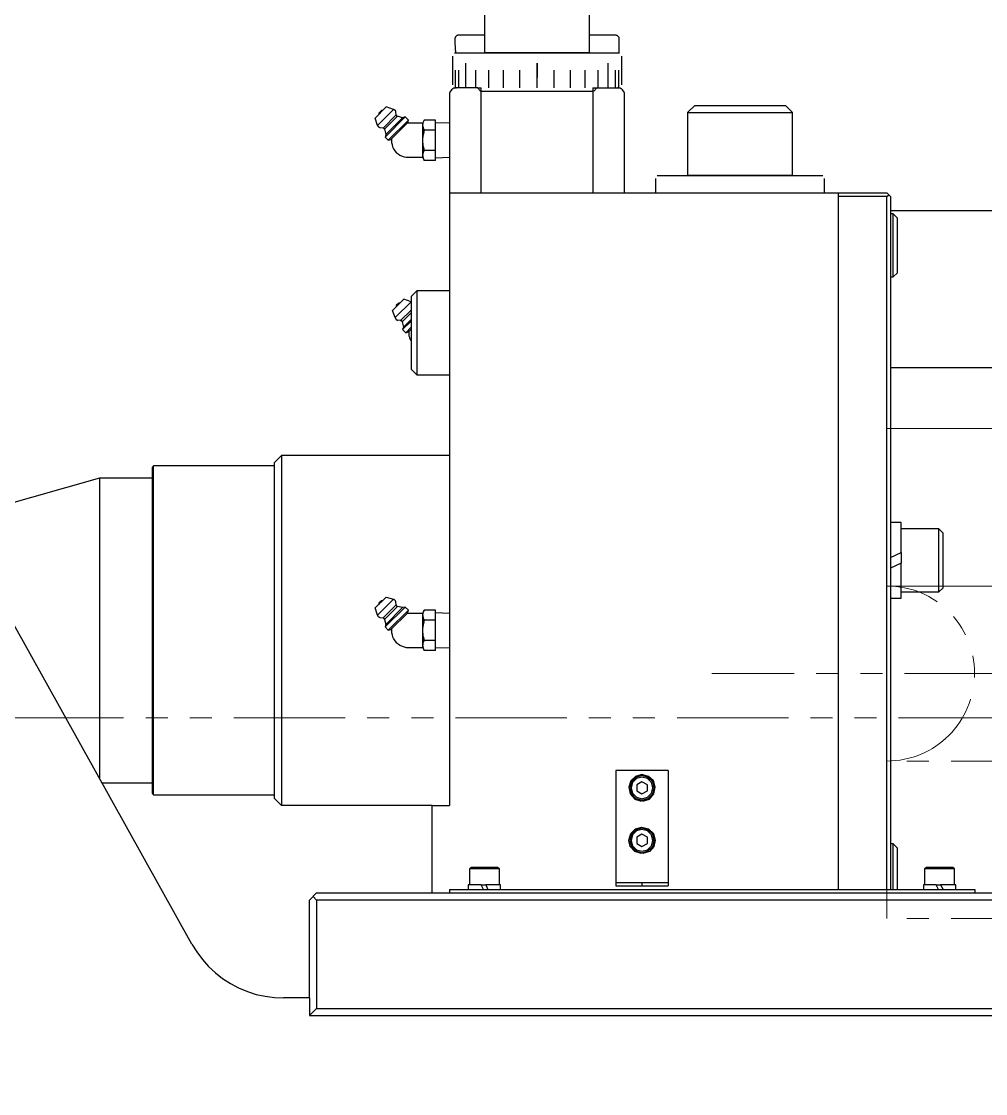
# Model space of a CAD drawing. Header units: millimetres. Extents: x -211 to 45495, y 24 to 52952.
# Drawn here: x 8826.5 to 9101.9, y 34262 to 34568.3 of the extents above; entities that cross this region are included whole.
import ezdxf

# ---------------------------------------------------------------- set-up
doc = ezdxf.new("R2010")
doc.units = ezdxf.units.MM
doc.linetypes.add('PHANTOM', pattern=[63.3, 31.8, -6.3, 6.3, -6.3, 6.3, -6.3])
doc.layers.add('Layer2', color=7, linetype='Continuous')

# ---------------------------------------------------------------- blocks, each defined once
blk = doc.blocks.new('BLKF062')
at = {"layer": 'Layer2', "color": 7, "linetype": 'PHANTOM', "lineweight": 13}
for p, q in [((9193.79, 34501.97), (9193.79, 34261.97)), ((9073.79, 34451.97), (9313.79, 34451.97)), ((9073.79, 34406.97), (9073.79, 34451.97)), ((9313.79, 34451.97), (9313.79, 34406.97)), ((9073.79, 34406.97), (9313.79, 34406.97)), ((9363.79, 34381.97), (9023.79, 34381.97)), ((9073.79, 34311.97), (9073.79, 34356.97)), ((9313.79, 34356.97), (9073.79, 34356.97)), ((9313.79, 34356.97), (9313.79, 34311.97)), ((9313.79, 34311.97), (9073.79, 34311.97))]:
    blk.add_line(p, q, dxfattribs=at)
for centre, start, end in [((9073.79, 34381.97), 270, 90), ((9313.79, 34381.97), 90, 270)]:
    blk.add_arc(centre, 25, start, end, dxfattribs=at)
blk = doc.blocks.new('BLKF046')
at = {"layer": 'Layer2', "color": 7, "linetype": 'PHANTOM', "lineweight": 13}
blk.add_line((9805.21, 34369.27), (8755.21, 34369.27), dxfattribs=at)
blk.add_blockref('BLKF062', (0, 0), dxfattribs=at)
blk = doc.blocks.new('BLKF2502')
at = {"layer": 'Layer2', "color": 3, "linetype": 'Continuous', "lineweight": 25}
for p, q in [((8997.32, 34549.25), (8997.06, 34549.25)), ((8997.58, 34549.16), (8997.32, 34549.25)), ((8997.84, 34548.99), (8997.58, 34549.16)), ((8998.01, 34548.9), (8997.84, 34548.99)), ((8998.27, 34548.73), (8998.01, 34548.9)), ((8998.44, 34548.47), (8998.27, 34548.73)), ((8998.53, 34548.3), (8998.44, 34548.47)), ((8998.7, 34548.04), (8998.53, 34548.3)), ((8998.78, 34547.78), (8998.7, 34548.04)), ((8998.78, 34547.27), (8998.78, 34547.78))]:
    blk.add_line(p, q, dxfattribs=at)
blk = doc.blocks.new('BLKF2503')
at = {"layer": 'Layer2', "color": 3, "linetype": 'Continuous', "lineweight": 25}
for p, q in [((8948.92, 34548.04), (8948.84, 34547.78)), ((8948.84, 34547.78), (8948.84, 34547.52)), ((8949.1, 34548.3), (8948.92, 34548.04)), ((8949.18, 34548.47), (8949.1, 34548.3)), ((8949.35, 34548.73), (8949.18, 34548.47)), ((8949.61, 34548.9), (8949.35, 34548.73)), ((8949.79, 34548.99), (8949.61, 34548.9)), ((8950.04, 34549.16), (8949.79, 34548.99)), ((8950.3, 34549.25), (8950.04, 34549.16)), ((8950.82, 34549.25), (8950.3, 34549.25))]:
    blk.add_line(p, q, dxfattribs=at)
blk = doc.blocks.new('BLKF2524')
at = {"layer": 'Layer2', "color": 3, "linetype": 'Continuous', "lineweight": 25}
for p, q in [((8875.21, 34304.68), (8876.59, 34302.44)), ((8876.59, 34302.44), (8878.22, 34300.29)), ((8878.22, 34300.29), (8879.95, 34298.31)), ((8879.95, 34298.31), (8881.93, 34296.5)), ((8881.93, 34296.5), (8883.99, 34294.87)), ((8883.99, 34294.87), (8886.23, 34293.4)), ((8886.23, 34293.4), (8888.56, 34292.2)), ((8888.56, 34292.2), (8891.06, 34291.16)), ((8891.06, 34291.16), (8893.55, 34290.3)), ((8893.55, 34290.3), (8896.14, 34289.78)), ((8896.14, 34289.78), (8898.81, 34289.44))]:
    blk.add_line(p, q, dxfattribs=at)
blk = doc.blocks.new('BLKF2563')
at = {"layer": 'Layer2', "color": 3, "linetype": 'Continuous', "lineweight": 25}
for p, q in [((8937.21, 34479.32), (8937.21, 34478.46)), ((8937.21, 34478.46), (8937.3, 34478.29)), ((8937.3, 34478.29), (8937.38, 34478.03)), ((8937.38, 34478.03), (8937.38, 34477.86)), ((8937.38, 34477.86), (8937.47, 34477.69)), ((8937.47, 34477.69), (8937.56, 34477.43)), ((8937.56, 34477.43), (8937.64, 34477.26)), ((8937.64, 34477.26), (8937.73, 34477.08))]:
    blk.add_line(p, q, dxfattribs=at)
blk = doc.blocks.new('BLKF2564')
at = {"layer": 'Layer2', "color": 3, "linetype": 'Continuous', "lineweight": 25}
for p, q in [((8937.82, 34488.19), (8933.25, 34483.63)), ((8933.25, 34483.63), (8933.25, 34483.54)), ((8933.25, 34483.54), (8933.34, 34483.46)), ((8933.34, 34483.46), (8933.34, 34483.37)), ((8933.34, 34483.37), (8933.42, 34483.28)), ((8933.42, 34483.28), (8933.51, 34483.2)), ((8933.51, 34483.2), (8933.51, 34483.11)), ((8933.51, 34483.11), (8933.6, 34483.11)), ((8933.6, 34483.11), (8933.68, 34483.02)), ((8933.68, 34483.02), (8933.77, 34483.02)), ((8933.77, 34483.02), (8933.85, 34482.94)), ((8933.85, 34482.94), (8933.94, 34482.94))]:
    blk.add_line(p, q, dxfattribs=at)
blk = doc.blocks.new('BLKF2565')
at = {"layer": 'Layer2', "color": 3, "linetype": 'Continuous', "lineweight": 25}
for p, q in [((8934.97, 34482.77), (8934.89, 34482.77)), ((8935.06, 34482.77), (8934.97, 34482.77)), ((8935.15, 34482.68), (8935.06, 34482.77)), ((8935.15, 34482.59), (8935.15, 34482.68)), ((8935.23, 34482.59), (8935.15, 34482.59)), ((8935.23, 34482.42), (8935.23, 34482.59))]:
    blk.add_line(p, q, dxfattribs=at)
blk = doc.blocks.new('BLKF2566')
at = {"layer": 'Layer2', "color": 3, "linetype": 'Continuous', "lineweight": 25}
for p, q in [((8941.35, 34537.88), (8941.26, 34538.31)), ((8941.43, 34537.45), (8941.35, 34537.88)), ((8941.52, 34537.45), (8941.43, 34537.45)), ((8941.6, 34537.19), (8941.52, 34537.45))]:
    blk.add_line(p, q, dxfattribs=at)
blk = doc.blocks.new('BLKF2567')
at = {"layer": 'Layer2', "color": 3, "linetype": 'Continuous', "lineweight": 25}
for p, q in [((8941.17, 34538.65), (8941.26, 34539.09)), ((8941.26, 34539.17), (8941.35, 34539.6)), ((8941.26, 34539.09), (8941.26, 34539.17)), ((8941.35, 34539.6), (8941.6, 34539.95))]:
    blk.add_line(p, q, dxfattribs=at)
blk = doc.blocks.new('BLKF2568')
at = {"layer": 'Layer2', "color": 3, "linetype": 'Continuous', "lineweight": 25}
for p, q in [((8941.17, 34533.75), (8941.17, 34534.18)), ((8941.26, 34533.32), (8941.17, 34533.75)), ((8941.26, 34532.88), (8941.26, 34533.32)), ((8941.35, 34532.45), (8941.26, 34532.88)), ((8941.35, 34532.37), (8941.35, 34532.45)), ((8941.43, 34532.2), (8941.35, 34532.37)), ((8941.52, 34531.85), (8941.43, 34532.2)), ((8941.6, 34531.42), (8941.52, 34531.85))]:
    blk.add_line(p, q, dxfattribs=at)
blk = doc.blocks.new('BLKF2569')
at = {"layer": 'Layer2', "color": 3, "linetype": 'Continuous', "lineweight": 25}
for p, q in [((8941.35, 34530.9), (8941.6, 34531.25)), ((8941.17, 34529.96), (8941.26, 34530.39)), ((8941.26, 34530.47), (8941.35, 34530.9)), ((8941.26, 34530.39), (8941.26, 34530.47))]:
    blk.add_line(p, q, dxfattribs=at)
blk = doc.blocks.new('BLKF2570')
at = {"layer": 'Layer2', "color": 3, "linetype": 'Continuous', "lineweight": 25}
for p, q in [((8941.52, 34536.67), (8941.6, 34537.1)), ((8941.17, 34534.78), (8941.26, 34535.21)), ((8941.17, 34534.26), (8941.17, 34534.78)), ((8941.26, 34535.73), (8941.35, 34535.81)), ((8941.26, 34535.21), (8941.26, 34535.73)), ((8941.35, 34535.81), (8941.43, 34536.24)), ((8941.43, 34536.24), (8941.52, 34536.67))]:
    blk.add_line(p, q, dxfattribs=at)
blk = doc.blocks.new('BLKF2571')
at = {"layer": 'Layer2', "color": 3, "linetype": 'Continuous', "lineweight": 25}
for p, q in [((8941.35, 34529.27), (8941.26, 34529.7)), ((8941.43, 34528.84), (8941.35, 34529.27)), ((8941.52, 34528.75), (8941.43, 34528.84)), ((8941.6, 34528.49), (8941.52, 34528.75))]:
    blk.add_line(p, q, dxfattribs=at)
blk = doc.blocks.new('BLKF2572')
at = {"layer": 'Layer2', "color": 3, "linetype": 'Continuous', "lineweight": 25}
for p, q in [((8932.22, 34534.26), (8932.22, 34533.66)), ((8932.22, 34533.66), (8932.39, 34533.06)), ((8932.39, 34533.06), (8932.56, 34532.45)), ((8932.56, 34532.45), (8932.82, 34531.85)), ((8932.82, 34531.85), (8933.17, 34531.33)), ((8933.17, 34531.33), (8933.6, 34530.82)), ((8933.6, 34530.82), (8934.11, 34530.39)), ((8934.11, 34530.39), (8934.63, 34530.04)), ((8934.63, 34530.04), (8935.23, 34529.78)), ((8935.23, 34529.78), (8935.83, 34529.53)), ((8935.83, 34529.53), (8936.44, 34529.44))]:
    blk.add_line(p, q, dxfattribs=at)
blk = doc.blocks.new('BLKF2573')
at = {"layer": 'Layer2', "color": 3, "linetype": 'Continuous', "lineweight": 25}
for p, q in [((8932.82, 34543.13), (8928.26, 34538.57)), ((8928.26, 34538.57), (8928.26, 34538.48)), ((8928.26, 34538.48), (8928.34, 34538.4)), ((8928.34, 34538.4), (8928.34, 34538.31)), ((8928.34, 34538.31), (8928.43, 34538.31)), ((8928.43, 34538.31), (8928.52, 34538.22)), ((8928.52, 34538.22), (8928.52, 34538.14)), ((8928.52, 34538.14), (8928.6, 34538.05)), ((8928.6, 34538.05), (8928.69, 34538.05)), ((8928.69, 34538.05), (8928.77, 34537.97)), ((8928.77, 34537.97), (8928.86, 34537.97)), ((8928.86, 34537.97), (8928.95, 34537.97))]:
    blk.add_line(p, q, dxfattribs=at)
blk = doc.blocks.new('BLKF2574')
at = {"layer": 'Layer2', "color": 3, "linetype": 'Continuous', "lineweight": 25}
for p, q in [((8932.99, 34543.05), (8932.91, 34543.13)), ((8933.08, 34543.05), (8932.99, 34543.05)), ((8933.08, 34542.96), (8933.08, 34543.05)), ((8933.17, 34542.87), (8933.08, 34542.96)), ((8933.25, 34542.87), (8933.17, 34542.87)), ((8933.34, 34542.79), (8933.25, 34542.87)), ((8933.34, 34542.7), (8933.34, 34542.79)), ((8933.42, 34542.62), (8933.34, 34542.7)), ((8933.42, 34542.36), (8933.42, 34542.62))]:
    blk.add_line(p, q, dxfattribs=at)
blk = doc.blocks.new('BLKF2575')
at = {"layer": 'Layer2', "color": 3, "linetype": 'Continuous', "lineweight": 25}
for p, q in [((8929.98, 34537.79), (8929.89, 34537.79)), ((8930.07, 34537.79), (8929.98, 34537.79)), ((8930.07, 34537.71), (8930.07, 34537.79)), ((8930.15, 34537.62), (8930.07, 34537.71)), ((8930.24, 34537.62), (8930.15, 34537.62)), ((8930.24, 34537.45), (8930.24, 34537.62))]:
    blk.add_line(p, q, dxfattribs=at)
blk = doc.blocks.new('BLKF2576')
at = {"layer": 'Layer2', "color": 3, "linetype": 'Continuous', "lineweight": 25}
for p, q in [((8933.6, 34541.58), (8933.6, 34541.32)), ((8933.6, 34541.32), (8933.68, 34541.32)), ((8933.68, 34541.32), (8933.68, 34541.24)), ((8933.68, 34541.24), (8933.77, 34541.24)), ((8933.77, 34541.24), (8933.77, 34541.15)), ((8933.77, 34541.15), (8933.85, 34541.15))]:
    blk.add_line(p, q, dxfattribs=at)
blk = doc.blocks.new('BLKF2628')
at = {"layer": 'Layer2', "color": 3, "linetype": 'Continuous', "lineweight": 25}
for p, q in [((8941.26, 34393.38), (8941.17, 34393.81)), ((8941.26, 34392.86), (8941.26, 34393.38)), ((8941.35, 34392.43), (8941.26, 34392.86)), ((8941.43, 34392.26), (8941.35, 34392.43)), ((8941.52, 34391.83), (8941.43, 34392.26)), ((8941.6, 34391.4), (8941.52, 34391.83))]:
    blk.add_line(p, q, dxfattribs=at)
blk = doc.blocks.new('BLKF2629')
at = {"layer": 'Layer2', "color": 3, "linetype": 'Continuous', "lineweight": 25}
for p, q in [((8941.35, 34395.88), (8941.43, 34396.22)), ((8941.43, 34396.22), (8941.52, 34396.65)), ((8941.52, 34396.65), (8941.6, 34397.08)), ((8941.17, 34394.84), (8941.26, 34395.27)), ((8941.17, 34394.33), (8941.17, 34394.84)), ((8941.26, 34395.71), (8941.35, 34395.79)), ((8941.26, 34395.27), (8941.26, 34395.71)), ((8941.35, 34395.79), (8941.35, 34395.88))]:
    blk.add_line(p, q, dxfattribs=at)
blk = doc.blocks.new('BLKF2630')
at = {"layer": 'Layer2', "color": 3, "linetype": 'Continuous', "lineweight": 25}
for p, q in [((8941.26, 34399.15), (8941.35, 34399.58)), ((8941.35, 34399.58), (8941.6, 34399.92)), ((8941.17, 34398.63), (8941.26, 34399.06)), ((8941.26, 34398.37), (8941.17, 34398.63)), ((8941.26, 34399.06), (8941.26, 34399.15)), ((8941.35, 34397.86), (8941.26, 34398.37)), ((8941.43, 34397.51), (8941.35, 34397.86)), ((8941.52, 34397.43), (8941.43, 34397.51)), ((8941.6, 34397.17), (8941.52, 34397.43))]:
    blk.add_line(p, q, dxfattribs=at)
blk = doc.blocks.new('BLKF2631')
at = {"layer": 'Layer2', "color": 3, "linetype": 'Continuous', "lineweight": 25}
for p, q in [((8941.17, 34390.02), (8941.26, 34390.37)), ((8941.26, 34390.54), (8941.35, 34390.88)), ((8941.26, 34390.37), (8941.26, 34390.54)), ((8941.35, 34390.88), (8941.6, 34391.31)), ((8941.17, 34389.94), (8941.17, 34390.02))]:
    blk.add_line(p, q, dxfattribs=at)
blk = doc.blocks.new('BLKF2632')
at = {"layer": 'Layer2', "color": 3, "linetype": 'Continuous', "lineweight": 25}
for p, q in [((8941.35, 34389.25), (8941.26, 34389.68)), ((8941.43, 34388.82), (8941.35, 34389.25)), ((8941.52, 34388.82), (8941.43, 34388.82)), ((8941.6, 34388.56), (8941.52, 34388.82))]:
    blk.add_line(p, q, dxfattribs=at)
blk = doc.blocks.new('BLKF2633')
at = {"layer": 'Layer2', "color": 3, "linetype": 'Continuous', "lineweight": 25}
for p, q in [((8932.22, 34394.33), (8932.22, 34393.64)), ((8932.22, 34393.64), (8932.39, 34393.04)), ((8932.39, 34393.04), (8932.56, 34392.43)), ((8932.56, 34392.43), (8932.82, 34391.83)), ((8932.82, 34391.83), (8933.17, 34391.31)), ((8933.17, 34391.31), (8933.6, 34390.8)), ((8933.6, 34390.8), (8934.11, 34390.45)), ((8934.11, 34390.45), (8934.63, 34390.02)), ((8934.63, 34390.02), (8935.23, 34389.76)), ((8935.23, 34389.76), (8935.83, 34389.59)), ((8935.83, 34389.59), (8936.44, 34389.42))]:
    blk.add_line(p, q, dxfattribs=at)
blk = doc.blocks.new('BLKF2634')
at = {"layer": 'Layer2', "color": 3, "linetype": 'Continuous', "lineweight": 25}
for p, q in [((8932.82, 34403.2), (8928.26, 34398.63)), ((8928.26, 34398.63), (8928.26, 34398.55)), ((8928.26, 34398.55), (8928.34, 34398.46)), ((8928.34, 34398.46), (8928.34, 34398.37)), ((8928.34, 34398.37), (8928.43, 34398.29)), ((8928.43, 34398.29), (8928.52, 34398.2)), ((8928.52, 34398.2), (8928.52, 34398.12)), ((8928.52, 34398.12), (8928.6, 34398.12)), ((8928.6, 34398.12), (8928.69, 34398.03)), ((8928.69, 34398.03), (8928.77, 34398.03)), ((8928.77, 34398.03), (8928.86, 34397.94)), ((8928.86, 34397.94), (8928.95, 34397.94))]:
    blk.add_line(p, q, dxfattribs=at)
blk = doc.blocks.new('BLKF2635')
at = {"layer": 'Layer2', "color": 3, "linetype": 'Continuous', "lineweight": 25}
for p, q in [((8932.99, 34403.11), (8932.91, 34403.11)), ((8933.08, 34403.02), (8932.99, 34403.11)), ((8933.08, 34402.94), (8933.08, 34403.02)), ((8933.17, 34402.94), (8933.08, 34402.94)), ((8933.25, 34402.85), (8933.17, 34402.94)), ((8933.34, 34402.77), (8933.25, 34402.85)), ((8933.34, 34402.68), (8933.34, 34402.77)), ((8933.42, 34402.59), (8933.34, 34402.68)), ((8933.42, 34402.34), (8933.42, 34402.59))]:
    blk.add_line(p, q, dxfattribs=at)
blk = doc.blocks.new('BLKF2636')
at = {"layer": 'Layer2', "color": 3, "linetype": 'Continuous', "lineweight": 25}
for p, q in [((8929.98, 34397.77), (8929.89, 34397.77)), ((8930.07, 34397.77), (8929.98, 34397.77)), ((8930.07, 34397.69), (8930.07, 34397.77)), ((8930.15, 34397.69), (8930.07, 34397.69)), ((8930.15, 34397.6), (8930.15, 34397.69)), ((8930.24, 34397.6), (8930.15, 34397.6)), ((8930.24, 34397.43), (8930.24, 34397.6))]:
    blk.add_line(p, q, dxfattribs=at)
blk = doc.blocks.new('BLKF2637')
at = {"layer": 'Layer2', "color": 3, "linetype": 'Continuous', "lineweight": 25}
for p, q in [((8933.6, 34401.56), (8933.6, 34401.39)), ((8933.6, 34401.39), (8933.68, 34401.3)), ((8933.68, 34401.3), (8933.77, 34401.22)), ((8933.77, 34401.22), (8933.85, 34401.13))]:
    blk.add_line(p, q, dxfattribs=at)
blk = doc.blocks.new('BLKF2662')
at = {"layer": 'Layer2', "color": 3, "linetype": 'Continuous', "lineweight": 25}
for p, q in [((9001.11, 34350.84), (9000.68, 34349.29)), ((9002.23, 34351.96), (9001.11, 34350.84)), ((9003.78, 34352.39), (9002.23, 34351.96)), ((9005.33, 34351.96), (9003.78, 34352.39)), ((9006.53, 34350.84), (9005.33, 34351.96)), ((9006.88, 34349.29), (9006.53, 34350.84)), ((9000.68, 34349.29), (9001.11, 34347.74)), ((9001.11, 34347.74), (9002.23, 34346.62)), ((9005.33, 34346.62), (9006.53, 34347.74)), ((9002.23, 34346.62), (9003.78, 34346.19)), ((9003.78, 34346.19), (9005.33, 34346.62))]:
    blk.add_line(p, q, dxfattribs=at)
blk = doc.blocks.new('BLKF2663')
at = {"layer": 'Layer2', "color": 3, "linetype": 'Continuous', "lineweight": 25}
for p, q in [((9000.76, 34351.01), (9000.33, 34349.29)), ((9002.06, 34352.3), (9000.76, 34351.01)), ((9003.78, 34352.82), (9002.06, 34352.3)), ((9005.59, 34352.3), (9003.78, 34352.82)), ((9006.88, 34351.01), (9005.59, 34352.3)), ((9007.31, 34349.29), (9006.88, 34351.01)), ((9000.33, 34349.29), (9000.76, 34347.57)), ((9000.76, 34347.57), (9002.06, 34346.28)), ((9005.59, 34346.28), (9006.88, 34347.57)), ((9002.06, 34346.28), (9003.78, 34345.76)), ((9003.78, 34345.76), (9005.59, 34346.28))]:
    blk.add_line(p, q, dxfattribs=at)
blk = doc.blocks.new('BLKF2664')
at = {"layer": 'Layer2', "color": 3, "linetype": 'Continuous', "lineweight": 25}
for p, q in [((9001.11, 34335.86), (9000.68, 34334.31)), ((9002.23, 34336.98), (9001.11, 34335.86)), ((9003.78, 34337.41), (9002.23, 34336.98)), ((9005.33, 34336.98), (9003.78, 34337.41)), ((9006.53, 34335.86), (9005.33, 34336.98)), ((9006.88, 34334.31), (9006.53, 34335.86)), ((9000.68, 34334.31), (9001.11, 34332.76)), ((9001.11, 34332.76), (9002.23, 34331.64)), ((9005.33, 34331.64), (9006.53, 34332.76)), ((9002.23, 34331.64), (9003.78, 34331.21)), ((9003.78, 34331.21), (9005.33, 34331.64))]:
    blk.add_line(p, q, dxfattribs=at)
blk = doc.blocks.new('BLKF2665')
at = {"layer": 'Layer2', "color": 3, "linetype": 'Continuous', "lineweight": 25}
for p, q in [((9000.76, 34336.03), (9000.33, 34334.31)), ((9002.06, 34337.32), (9000.76, 34336.03)), ((9003.78, 34337.75), (9002.06, 34337.32)), ((9005.59, 34337.32), (9003.78, 34337.75)), ((9006.88, 34336.03), (9005.59, 34337.32)), ((9007.31, 34334.31), (9006.88, 34336.03)), ((9000.33, 34334.31), (9000.76, 34332.58)), ((9000.76, 34332.58), (9002.06, 34331.29)), ((9005.59, 34331.29), (9006.88, 34332.58)), ((9002.06, 34331.29), (9003.78, 34330.78)), ((9003.78, 34330.78), (9005.59, 34331.29))]:
    blk.add_line(p, q, dxfattribs=at)
blk = doc.blocks.new('BLKF2715')
at = {"layer": 'Layer2', "color": 3, "linetype": 'Continuous', "lineweight": 25}
for p, q in [((8950.39, 34563.54), (8950.3, 34563.46)), ((8950.47, 34563.8), (8950.39, 34563.63)), ((8950.39, 34563.63), (8950.39, 34563.54)), ((8950.56, 34563.89), (8950.47, 34563.8)), ((8950.65, 34563.97), (8950.56, 34563.89)), ((8950.73, 34564.06), (8950.65, 34563.97)), ((8950.82, 34564.14), (8950.73, 34564.06)), ((8950.9, 34564.23), (8950.82, 34564.14)), ((8951.08, 34564.23), (8950.9, 34564.23)), ((8951.16, 34564.32), (8951.08, 34564.23)), ((8951.34, 34564.32), (8951.16, 34564.32))]:
    blk.add_line(p, q, dxfattribs=at)
blk = doc.blocks.new('BLKF2716')
at = {"layer": 'Layer2', "color": 3, "linetype": 'Continuous', "lineweight": 25}
for p, q in [((8996.46, 34564.32), (8996.29, 34564.32)), ((8996.55, 34564.23), (8996.46, 34564.32)), ((8996.72, 34564.23), (8996.55, 34564.23)), ((8996.8, 34564.14), (8996.72, 34564.23)), ((8996.89, 34564.06), (8996.8, 34564.14)), ((8996.98, 34563.97), (8996.89, 34564.06)), ((8997.06, 34563.89), (8996.98, 34563.97)), ((8997.15, 34563.8), (8997.06, 34563.89)), ((8997.23, 34563.63), (8997.15, 34563.8)), ((8997.23, 34563.54), (8997.23, 34563.63)), ((8997.32, 34563.46), (8997.23, 34563.54)), ((8997.32, 34563.28), (8997.32, 34563.46))]:
    blk.add_line(p, q, dxfattribs=at)
blk = doc.blocks.new('BLKF2717')
at = {"layer": 'Layer2', "color": 3, "linetype": 'Continuous', "lineweight": 25}
for p, q in [((8950.3, 34563.28), (8950.3, 34561.65)), ((8950.3, 34561.65), (8950.39, 34561.22)), ((8950.39, 34561.22), (8950.39, 34560.18)), ((8950.39, 34560.18), (8950.47, 34559.84)), ((8950.47, 34559.84), (8950.47, 34559.41))]:
    blk.add_line(p, q, dxfattribs=at)
blk = doc.blocks.new('BLKF2822')
at = {"layer": 'Layer2', "color": 3, "linetype": 'Continuous', "lineweight": 25}
for p, q in [((9000.59, 34351.27), (8999.99, 34349.46)), ((9001.97, 34352.56), (9000.59, 34351.27)), ((9003.78, 34353.08), (9001.97, 34352.56)), ((9005.67, 34352.56), (9003.78, 34353.08)), ((9007.05, 34351.27), (9005.67, 34352.56)), ((9007.57, 34349.46), (9007.05, 34351.27)), ((8999.99, 34349.46), (9000.42, 34347.57)), ((9000.42, 34347.57), (9001.71, 34346.1)), ((9005.93, 34346.1), (9007.22, 34347.57)), ((9007.22, 34347.57), (9007.57, 34349.46)), ((9004.04, 34345.5), (9005.93, 34346.1))]:
    blk.add_line(p, q, dxfattribs=at)
blk = doc.blocks.new('BLKF2823')
at = {"layer": 'Layer2', "color": 3, "linetype": 'Continuous', "lineweight": 25}
for p, q in [((9001.97, 34337.58), (9003.78, 34338.09)), ((9003.78, 34338.09), (9005.67, 34337.58)), ((8999.99, 34334.39), (9000.59, 34336.29)), ((9000.59, 34336.29), (9001.97, 34337.58)), ((9005.67, 34337.58), (9007.05, 34336.29)), ((9007.05, 34336.29), (9007.57, 34334.39)), ((9000.42, 34332.58), (8999.99, 34334.39)), ((9001.71, 34331.12), (9000.42, 34332.58)), ((9007.22, 34332.58), (9005.93, 34331.12)), ((9007.57, 34334.39), (9007.22, 34332.58)), ((9003.52, 34330.52), (9001.71, 34331.12))]:
    blk.add_line(p, q, dxfattribs=at)
blk = doc.blocks.new('BLKF2465')
at = {"layer": 'Layer2', "color": 3, "linetype": 'Continuous', "lineweight": 25}
for p, q in [((8958.83, 34577.32), (8958.83, 34559.32)), ((8988.79, 34559.32), (8988.79, 34577.32)), ((8950.3, 34563.46), (8950.3, 34563.28)), ((8958.83, 34564.32), (8951.34, 34564.32)), ((8996.29, 34564.32), (8988.79, 34564.32)), ((8997.32, 34559.32), (8997.32, 34563.28)), ((8950.22, 34559.32), (8997.41, 34559.32)), ((8950.47, 34559.41), (8950.47, 34559.32)), ((8988.79, 34559.32), (8958.83, 34559.32)), ((8949.61, 34558.37), (8949.61, 34550.19)), ((8953.49, 34549.25), (8953.49, 34556.31)), ((8953.49, 34549.25), (8953.49, 34556.31)), ((8973.81, 34556.31), (8973.81, 34552.26)), ((8973.81, 34549.25), (8973.81, 34556.31)), ((8973.81, 34549.25), (8973.81, 34556.31)), ((8994.13, 34549.25), (8994.13, 34556.31)), ((8994.13, 34549.25), (8994.13, 34556.31)), ((8998.01, 34550.19), (8998.01, 34558.37)), ((8950.47, 34549.25), (8950.47, 34554.33)), ((8950.47, 34549.25), (8950.47, 34554.33)), ((8951.42, 34549.25), (8951.42, 34554.33)), ((8951.42, 34549.25), (8951.42, 34554.33)), ((8956.33, 34549.25), (8956.33, 34554.33)), ((8956.33, 34549.25), (8956.33, 34554.33)), ((8960.03, 34549.25), (8960.03, 34554.33)), ((8960.03, 34549.25), (8960.03, 34554.33)), ((8964.25, 34549.25), (8964.25, 34554.33)), ((8964.25, 34549.25), (8964.25, 34554.33)), ((8968.9, 34549.25), (8968.9, 34554.33)), ((8968.9, 34549.25), (8968.9, 34554.33)), ((8978.72, 34549.25), (8978.72, 34554.33)), ((8978.72, 34549.25), (8978.72, 34554.33)), ((8983.37, 34549.25), (8983.37, 34554.33)), ((8983.37, 34549.25), (8983.37, 34554.33)), ((8987.59, 34549.25), (8987.59, 34554.33)), ((8987.59, 34549.25), (8987.59, 34554.33)), ((8991.29, 34549.25), (8991.29, 34554.33)), ((8991.29, 34549.25), (8991.29, 34554.33)), ((8996.2, 34549.25), (8996.2, 34554.33)), ((8996.2, 34549.25), (8996.2, 34554.33)), ((8997.15, 34549.25), (8997.15, 34554.33)), ((8997.15, 34549.25), (8997.15, 34554.33)), ((8875.21, 34304.68), (8738.81, 34549.25)), ((8948.84, 34547.52), (8948.84, 34547.27)), ((8948.84, 34547.27), (8948.84, 34519.28)), ((8950.22, 34549.25), (8950.82, 34549.25)), ((8956.93, 34549.25), (8950.82, 34549.25)), ((8956.76, 34549.25), (8957.62, 34548.3)), ((8956.93, 34549.25), (8957.88, 34549.25)), ((8957.79, 34548.3), (8989.83, 34548.3)), ((8957.79, 34548.3), (8957.79, 34519.28)), ((8957.88, 34548.3), (8957.88, 34549.25)), ((8989.74, 34549.25), (8989.74, 34548.3)), ((8989.74, 34549.25), (8990.69, 34549.25)), ((8989.83, 34519.28), (8989.83, 34548.3)), ((8990.86, 34549.25), (8990, 34548.3)), ((8990.69, 34549.25), (8996.8, 34549.25)), ((8997.06, 34549.25), (8996.8, 34549.25)), ((8996.8, 34549.25), (8997.41, 34549.25)), ((8998.78, 34519.28), (8998.78, 34547.27)), ((8930.75, 34543.82), (8927.57, 34540.64)), ((8932.82, 34543.13), (8930.75, 34543.82)), ((9018.85, 34544.25), (9016.78, 34542.27)), ((9018.85, 34544.25), (9044.77, 34544.25)), ((9046.84, 34542.27), (9044.77, 34544.25)), ((8928.26, 34538.57), (8927.57, 34540.64)), ((8929.38, 34542.79), (8928.6, 34542.01)), ((8928.6, 34542.01), (8928.6, 34541.84)), ((8928.6, 34541.84), (8928.69, 34541.84)), ((8928.69, 34541.84), (8928.69, 34541.75)), ((8929.46, 34542.79), (8929.38, 34542.79)), ((8929.55, 34542.7), (8929.46, 34542.79)), ((8929.63, 34542.7), (8929.55, 34542.7)), ((8933.6, 34541.58), (8929.81, 34537.79)), ((8933.94, 34541.15), (8930.24, 34537.45)), ((8930.41, 34535.21), (8936.18, 34540.98)), ((8930.58, 34535.99), (8935.4, 34540.72)), ((8932.91, 34543.13), (8932.82, 34543.13)), ((8933.6, 34541.58), (8933.42, 34542.36)), ((8933.85, 34541.15), (8933.94, 34541.15)), ((8935.4, 34540.72), (8933.94, 34541.15)), ((8936.18, 34540.98), (8935.4, 34540.72)), ((8937.04, 34540.03), (8936.18, 34540.98)), ((9016.78, 34542.27), (9046.84, 34542.27)), ((9016.78, 34542.27), (9016.78, 34524.27)), ((9046.84, 34524.27), (9046.84, 34542.27)), ((8928.95, 34537.97), (8929.03, 34537.88)), ((8929.81, 34537.79), (8929.03, 34537.88)), ((8929.89, 34537.79), (8929.81, 34537.79)), ((8930.24, 34537.45), (8930.58, 34535.99)), ((8931.27, 34534.35), (8937.04, 34540.03)), ((8932.05, 34534.52), (8936.87, 34539.34)), ((8937.04, 34539.17), (8936.61, 34539.17)), ((8936.87, 34539.34), (8937.04, 34540.03)), ((8941.17, 34539.17), (8937.04, 34539.17)), ((8941.6, 34540.03), (8941.17, 34539.26)), ((8941.17, 34529.27), (8941.17, 34539.26)), ((8941.26, 34538.31), (8941.17, 34538.57)), ((8941.6, 34539.95), (8941.6, 34540.03)), ((8944.79, 34540.03), (8941.6, 34540.03)), ((8944.79, 34537.19), (8941.6, 34537.19)), ((8941.6, 34537.1), (8941.6, 34537.19)), ((8944.79, 34528.49), (8944.79, 34540.03)), ((8948.84, 34539.17), (8944.79, 34539.26)), ((8930.58, 34535.99), (8930.41, 34535.21)), ((8930.41, 34535.21), (8931.27, 34534.35)), ((8931.27, 34534.35), (8932.05, 34534.52)), ((8932.22, 34534.69), (8932.22, 34534.26)), ((8941.17, 34534.18), (8941.17, 34534.26)), ((8941.6, 34531.25), (8941.6, 34531.42)), ((8944.79, 34531.42), (8941.6, 34531.42)), ((8936.44, 34529.44), (8937.04, 34529.44)), ((8937.04, 34529.44), (8941.17, 34529.44)), ((8941.26, 34529.7), (8941.17, 34529.96)), ((8941.17, 34529.27), (8941.6, 34528.49)), ((8944.79, 34528.49), (8941.6, 34528.49)), ((8944.79, 34529.27), (8948.84, 34529.44)), ((9007.65, 34523.41), (9007.65, 34519.28)), ((9008.17, 34524.27), (9055.45, 34524.27)), ((9046.75, 34524.27), (9016.87, 34524.27)), ((9055.96, 34519.28), (9055.96, 34523.41)), ((8948.84, 34519.28), (8948.84, 34344.29)), ((8948.84, 34519.28), (9059.84, 34519.28)), ((9059.84, 34519.28), (9059.84, 34320.27)), ((9059.84, 34519.28), (9073.79, 34519.28)), ((9073.79, 34519.28), (9074.82, 34518.25)), ((9073.79, 34518.25), (9074.31, 34518.76)), ((9073.79, 34518.25), (9059.84, 34518.25)), ((9073.79, 34320.27), (9073.79, 34518.25)), ((9074.82, 34518.25), (9074.82, 34320.27)), ((9074.82, 34514.28), (9189.53, 34514.28)), ((9075.6, 34513.25), (9074.82, 34513.25)), ((9075.6, 34495.25), (9075.6, 34513.25)), ((9076.8, 34512.05), (9075.6, 34513.25)), ((9076.8, 34496.46), (9076.8, 34512.05)), ((9074.82, 34495.25), (9075.6, 34495.25)), ((9075.6, 34495.25), (9076.8, 34496.46)), ((8939.45, 34491.29), (8937.82, 34489.66)), ((8939.45, 34491.29), (8939.45, 34467.27)), ((8948.84, 34491.29), (8939.45, 34491.29)), ((8935.75, 34488.88), (8932.56, 34485.69)), ((8937.82, 34488.19), (8935.75, 34488.88)), ((8937.82, 34489.66), (8937.82, 34468.9)), ((8937.82, 34488.11), (8937.82, 34488.19)), ((8933.25, 34483.63), (8932.56, 34485.69)), ((8934.37, 34487.76), (8933.6, 34487.07)), ((8933.6, 34487.07), (8933.6, 34486.9)), ((8933.6, 34486.9), (8933.68, 34486.9)), ((8933.68, 34486.9), (8933.68, 34486.81)), ((8934.63, 34487.76), (8934.37, 34487.76)), ((8937.82, 34485.78), (8934.8, 34482.85)), ((8937.82, 34485.01), (8935.23, 34482.42)), ((8933.94, 34482.94), (8934.03, 34482.94)), ((8934.8, 34482.85), (8934.03, 34482.94)), ((8934.89, 34482.77), (8934.8, 34482.85)), ((8935.23, 34482.42), (8935.66, 34480.96)), ((8935.4, 34480.27), (8937.82, 34482.59)), ((8935.66, 34480.96), (8937.82, 34483.11)), ((8935.66, 34480.96), (8935.4, 34480.27)), ((8935.4, 34480.27), (8936.35, 34479.32)), ((8936.35, 34479.32), (8937.82, 34480.87)), ((8936.35, 34479.32), (8937.04, 34479.58)), ((8937.04, 34479.58), (8937.82, 34480.36)), ((8937.21, 34479.75), (8937.21, 34479.32)), ((8937.73, 34477.08), (8937.82, 34476.91)), ((8937.82, 34468.9), (8939.45, 34467.27)), ((8939.45, 34467.27), (8948.84, 34467.27)), ((9245.85, 34469.25), (9074.82, 34469.25)), ((8898.81, 34442.29), (8900.79, 34444.27)), ((8898.81, 34346.28), (8898.81, 34442.29)), ((8900.79, 34444.27), (8900.79, 34344.29)), ((8948.84, 34444.27), (8900.79, 34444.27)), ((8864.27, 34441.26), (8863.84, 34440.83)), ((8863.84, 34440.83), (8863.84, 34347.83)), ((8898.81, 34441.26), (8864.27, 34441.26)), ((8864.27, 34347.31), (8864.27, 34441.26)), ((8848.77, 34437.81), (8810.28, 34426.79)), ((8848.77, 34437.81), (8848.77, 34352.05)), ((8863.84, 34437.81), (8848.77, 34437.81)), ((9077.84, 34425.07), (9074.82, 34425.07)), ((9077.84, 34416.54), (9077.84, 34425.07)), ((9088.6, 34423.26), (9077.84, 34423.26)), ((9088.6, 34405.26), (9088.6, 34423.26)), ((9089.81, 34422.06), (9088.6, 34423.26)), ((9089.81, 34406.47), (9089.81, 34422.06)), ((9074.82, 34415.08), (9077.84, 34416.54)), ((9077.84, 34416.54), (9077.84, 34413.53)), ((9077.84, 34413.53), (9074.82, 34412.07)), ((9077.84, 34403.54), (9077.84, 34413.53)), ((9088.6, 34405.26), (9089.81, 34406.47)), ((8930.75, 34403.8), (8927.57, 34400.7)), ((8929.38, 34402.77), (8928.6, 34402.08)), ((8929.63, 34402.77), (8929.38, 34402.77)), ((8930.75, 34403.8), (8932.82, 34403.2)), ((8932.91, 34403.11), (8932.82, 34403.2)), ((8933.6, 34401.56), (8933.42, 34402.34)), ((9074.82, 34403.54), (9077.84, 34403.54)), ((9077.84, 34405.26), (9088.6, 34405.26)), ((8928.26, 34398.63), (8927.57, 34400.7)), ((8928.6, 34402.08), (8928.6, 34401.91)), ((8928.6, 34401.91), (8928.69, 34401.82)), ((8928.69, 34401.82), (8928.69, 34401.73)), ((8933.6, 34401.56), (8929.81, 34397.86)), ((8933.94, 34401.13), (8930.24, 34397.43)), ((8930.41, 34395.27), (8936.18, 34400.96)), ((8930.58, 34395.96), (8935.4, 34400.79)), ((8931.27, 34394.33), (8937.04, 34400.1)), ((8932.05, 34394.59), (8936.87, 34399.32)), ((8933.85, 34401.13), (8933.94, 34401.13)), ((8935.4, 34400.79), (8933.94, 34401.13)), ((8936.18, 34400.96), (8935.4, 34400.79)), ((8937.04, 34400.1), (8936.18, 34400.96)), ((8936.87, 34399.32), (8937.04, 34400.1)), ((8941.6, 34400.1), (8941.17, 34399.32)), ((8941.17, 34389.33), (8941.17, 34399.32)), ((8941.6, 34399.92), (8941.6, 34400.1)), ((8944.79, 34400.1), (8941.6, 34400.1)), ((8944.79, 34388.56), (8944.79, 34400.1)), ((8948.84, 34399.15), (8944.79, 34399.32)), ((8928.95, 34397.94), (8929.03, 34397.94)), ((8929.03, 34397.94), (8929.81, 34397.86)), ((8929.89, 34397.77), (8929.81, 34397.86)), ((8930.24, 34397.43), (8930.58, 34395.96)), ((8937.04, 34399.15), (8936.61, 34399.15)), ((8941.17, 34399.15), (8937.04, 34399.15)), ((8941.6, 34397.08), (8941.6, 34397.17)), ((8944.79, 34397.17), (8941.6, 34397.17)), ((8930.58, 34395.96), (8930.41, 34395.27)), ((8930.41, 34395.27), (8931.27, 34394.33)), ((8931.27, 34394.33), (8932.05, 34394.59)), ((8932.22, 34394.76), (8932.22, 34394.33)), ((8941.17, 34393.81), (8941.17, 34394.24)), ((8944.79, 34391.4), (8941.6, 34391.4)), ((8941.6, 34391.31), (8941.6, 34391.4)), ((8936.44, 34389.42), (8937.04, 34389.42)), ((8937.04, 34389.42), (8941.17, 34389.42)), ((8941.26, 34389.68), (8941.17, 34389.94)), ((8941.17, 34389.33), (8941.6, 34388.56)), ((8944.79, 34388.56), (8941.6, 34388.56)), ((8944.79, 34389.33), (8948.84, 34389.42)), ((9011.27, 34354.28), (8996.29, 34354.28)), ((8996.29, 34354.28), (8996.29, 34321.3)), ((9011.27, 34354.28), (9011.27, 34321.3)), ((8849.55, 34350.75), (8863.84, 34350.75)), ((9003.78, 34351.01), (9002.31, 34350.15)), ((9005.33, 34350.15), (9003.78, 34351.01)), ((8863.84, 34347.83), (8864.27, 34347.31)), ((8864.27, 34347.31), (8898.81, 34347.31)), ((9002.31, 34350.15), (9002.31, 34348.43)), ((9002.31, 34348.43), (9003.78, 34347.57)), ((9003.78, 34347.57), (9005.33, 34348.43)), ((9005.33, 34348.43), (9005.33, 34350.15)), ((9006.53, 34347.74), (9006.88, 34349.29)), ((9006.88, 34347.57), (9007.31, 34349.29)), ((8898.81, 34346.28), (8900.79, 34344.29)), ((8943.84, 34344.29), (8900.79, 34344.29)), ((8943.84, 34344.29), (8948.84, 34344.29)), ((8943.84, 34319.32), (8943.84, 34344.29)), ((9001.71, 34346.1), (9003.52, 34345.5)), ((9003.09, 34345.59), (9003.09, 34345.85)), ((9003.52, 34345.5), (9003.52, 34345.76)), ((9004.04, 34345.5), (9004.04, 34345.76)), ((9003.78, 34336.03), (9002.31, 34335.17)), ((9002.31, 34335.17), (9002.31, 34333.44)), ((9005.33, 34335.17), (9003.78, 34336.03)), ((9005.33, 34333.44), (9005.33, 34335.17)), ((9002.31, 34333.44), (9003.78, 34332.58)), ((9003.78, 34332.58), (9005.33, 34333.44)), ((9006.53, 34332.76), (9006.88, 34334.31)), ((9006.88, 34332.58), (9007.31, 34334.31)), ((9075.6, 34333.27), (9074.82, 34333.27)), ((9075.6, 34320.27), (9075.6, 34333.27)), ((9076.8, 34332.07), (9075.6, 34333.27)), ((9076.8, 34320.27), (9076.8, 34332.07)), ((9003.09, 34330.6), (9003.09, 34330.86)), ((9003.52, 34330.52), (9003.52, 34330.78)), ((9005.93, 34331.12), (9004.04, 34330.52)), ((9004.04, 34330.52), (9004.04, 34330.78)), ((8955.04, 34326.56), (8954.52, 34326.13)), ((8963.05, 34326.13), (8954.52, 34326.13)), ((8954.52, 34326.13), (8954.52, 34321.56)), ((8962.53, 34326.56), (8955.04, 34326.56)), ((8963.05, 34326.13), (8962.53, 34326.56)), ((8963.05, 34321.56), (8963.05, 34326.13)), ((9085.07, 34326.56), (9084.55, 34326.13)), ((9093.08, 34326.13), (9084.55, 34326.13)), ((9084.55, 34326.13), (9084.55, 34321.56)), ((9092.56, 34326.56), (9085.07, 34326.56)), ((9093.08, 34326.13), (9092.56, 34326.56)), ((9093.08, 34321.56), (9093.08, 34326.13)), ((8948.84, 34320.27), (8948.84, 34319.32)), ((8948.84, 34320.27), (9098.85, 34320.27)), ((8954.18, 34321.56), (8954.18, 34320.27)), ((8957.88, 34321.56), (8954.18, 34321.56)), ((8957.88, 34321.56), (8959.17, 34321.56)), ((8958.48, 34320.27), (8957.88, 34321.56)), ((8963.39, 34321.56), (8959.17, 34321.56)), ((8959.17, 34321.56), (8959.77, 34320.27)), ((8963.39, 34320.27), (8963.39, 34321.56)), ((8996.29, 34322.25), (8996.29, 34321.3)), ((8996.29, 34322.25), (9011.27, 34322.25)), ((8996.29, 34321.3), (9011.27, 34321.3)), ((9003.78, 34322.25), (9003.78, 34321.3)), ((9011.27, 34322.25), (9011.27, 34321.3)), ((9084.21, 34321.56), (9084.21, 34320.27)), ((9087.83, 34321.56), (9084.21, 34321.56)), ((9087.83, 34321.56), (9089.12, 34321.56)), ((9088.52, 34320.27), (9087.83, 34321.56)), ((9093.42, 34321.56), (9089.12, 34321.56)), ((9089.12, 34321.56), (9089.81, 34320.27)), ((9093.42, 34320.27), (9093.42, 34321.56)), ((9098.85, 34320.27), (9098.85, 34319.32)), ((8910.78, 34319.32), (8908.79, 34317.26)), ((8908.79, 34289.27), (8908.79, 34317.26)), ((8909.83, 34318.29), (8910.78, 34317.26)), ((8910.78, 34319.32), (9299.84, 34319.32)), ((9299.84, 34317.26), (8910.78, 34317.26)), ((8910.78, 34317.26), (8910.78, 34286.25)), ((8898.81, 34289.44), (8901.39, 34289.27)), ((8908.79, 34289.27), (8901.39, 34289.27)), ((8908.79, 34289.27), (8908.79, 34284.27)), ((8908.79, 34284.27), (8910.78, 34286.25)), ((8910.78, 34286.25), (9299.84, 34286.25)), ((8908.79, 34284.27), (9303.8, 34284.27))]:
    blk.add_line(p, q, dxfattribs=at)
for name in ['BLKF2715', 'BLKF2717', 'BLKF2716', 'BLKF2503', 'BLKF2502', 'BLKF2573', 'BLKF2574', 'BLKF2576', 'BLKF2575', 'BLKF2567', 'BLKF2570', 'BLKF2566', 'BLKF2572', 'BLKF2568', 'BLKF2569', 'BLKF2571', 'BLKF2564', 'BLKF2565', 'BLKF2563', 'BLKF2634', 'BLKF2635', 'BLKF2637', 'BLKF2630', 'BLKF2636', 'BLKF2629', 'BLKF2633', 'BLKF2628', 'BLKF2631', 'BLKF2632', 'BLKF2822', 'BLKF2663', 'BLKF2662', 'BLKF2823', 'BLKF2665', 'BLKF2664', 'BLKF2524']:
    blk.add_blockref(name, (0, 0), dxfattribs=at)

msp = doc.modelspace()

# ---------------------------------------------------------------- block references
at = {"layer": 'Layer2', "color": 7, "linetype": 'PHANTOM', "lineweight": 13}
msp.add_blockref('BLKF046', (0, 0), dxfattribs=at)
at = {"layer": 'Layer2', "color": 3, "linetype": 'Continuous', "lineweight": 25}
msp.add_blockref('BLKF2465', (0, 0), dxfattribs=at)

doc.saveas('drawing.dxf')
